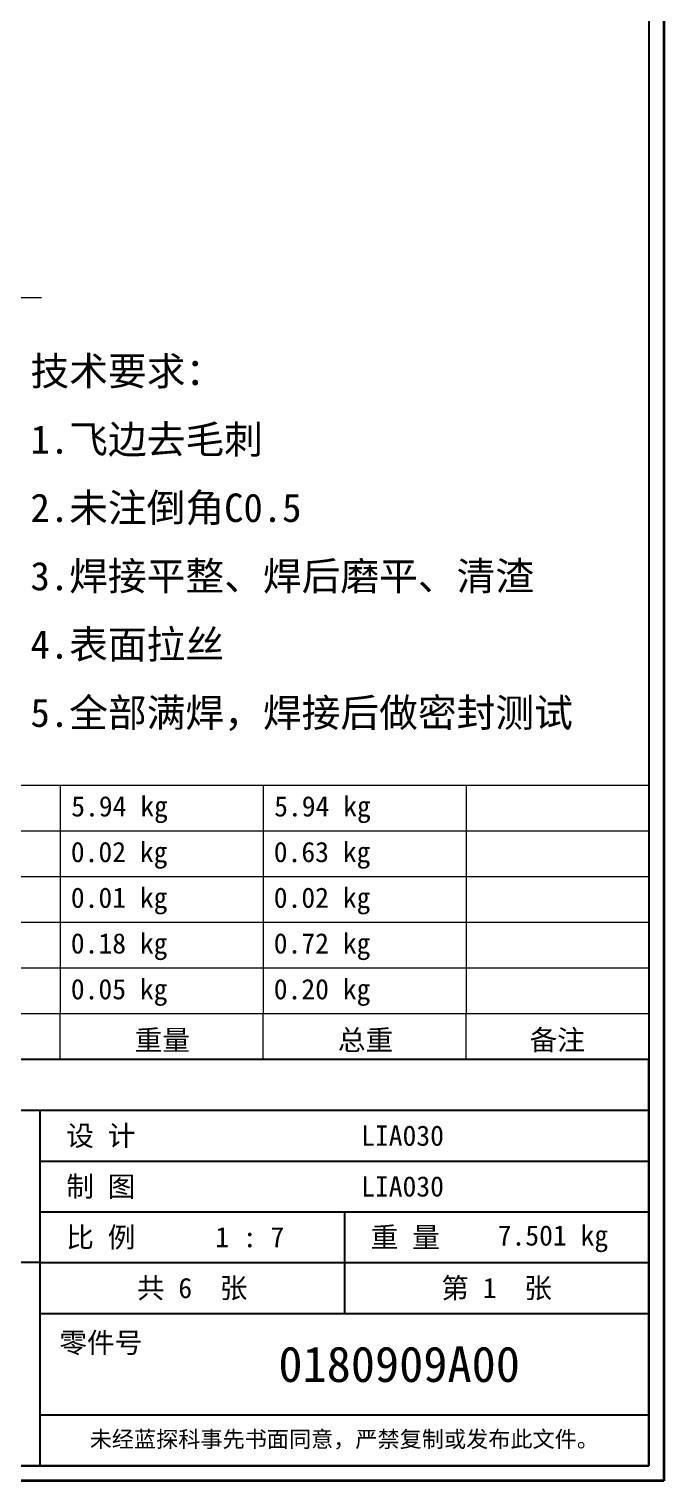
# Model space of a CAD drawing. Header units: millimetres. Extents: x 48 to 3316, y 44 to 2332.
# Drawn here: x 2815 to 3316, y 44 to 1188 of the extents above; entities that cross this region are included whole.
import ezdxf
from ezdxf.enums import TextEntityAlignment as Align

# ---------------------------------------------------------------- set-up
doc = ezdxf.new("R2010")
doc.units = ezdxf.units.MM
doc.header["$LTSCALE"] = 8
doc.linetypes.add('CHAIN', pattern=[0.3543, 0.2362, -0.0295, 0.0591, -0.0295])
for name, color, linetype, lineweight in [('1', 7, 'Continuous', 18), ('图框 (ISO)', 7, 'Continuous', 35), ('标题 (ISO)', 7, 'Continuous', 25)]:
    doc.layers.add(name, color=color, linetype=linetype, lineweight=lineweight)
doc.layers.add('中心线 (ISO)', color=1, linetype='CHAIN', lineweight=18, true_color=0xc2ff0000)
doc.layers.add('符号 (ISO)', color=7, linetype='Continuous', lineweight=18, true_color=0xc2008000)
doc.styles.add('文本样式164', font='SimSun.ttf')
doc.styles.add('文本样式165', font='SimSun.ttf')
doc.styles.add('文本样式74', font='SimSun.ttf')
doc.styles.add('注释文本 (ISO)', font='simfang.ttf')

# ---------------------------------------------------------------- blocks, each defined once
blk = doc.blocks.new('图框 最新国标')
at = {"layer": '图框 (ISO)'}
for p, q in [((414.5, 291.5), (414.5, 5.5)), ((414.5, 5.5), (6, 5.5))]:
    blk.add_line(p, q, dxfattribs=at)
at = {"layer": '图框 (ISO)', "color": 7, "linetype": 'Continuous', "lineweight": 25}
for p, q in [((413, 290), (413, 7)), ((413, 290), (413, 7)), ((413, 7), (6, 7)), ((413, 7), (18, 7))]:
    blk.add_line(p, q, dxfattribs=at)
at = {"layer": '图框 (ISO)', "style": '文本样式74'}
blk.add_attdef('零件代号_001', (44.43, 287.25), '', height=2.5, rotation=180, dxfattribs=at)
blk = doc.blocks.new('标题栏 最新国标')
at = {"layer": '标题 (ISO)'}
for p, q in [((381.98, -183.84), (196.98, -183.84)), ((381.98, -223.84), (381.98, -183.84)), ((383.48, -183.84), (383.48, -225.34)), ((196.98, -188.84), (381.98, -188.84)), ((321.98, -188.84), (321.98, -223.84)), ((321.98, -193.84), (381.98, -193.84)), ((321.98, -198.84), (381.98, -198.84)), ((351.98, -198.84), (351.98, -208.84)), ((321.98, -203.84), (232.98, -203.84)), ((321.98, -203.84), (381.98, -203.84)), ((321.98, -208.84), (381.98, -208.84)), ((321.98, -218.84), (381.98, -218.84)), ((196.98, -223.84), (381.98, -223.84)), ((383.48, -225.34), (196.98, -225.34))]:
    blk.add_line(p, q, dxfattribs=at)
at = {"layer": '1', "style": '文本样式164'}
for s, p in [('设 计', (327.98, -191.34)), ('制 图', (327.98, -196.34)), ('比 例', (327.98, -201.34)), ('重 量', (357.98, -201.34)), ('共 6  张', (336.98, -206.34)), ('第 1  张', (366.98, -206.34))]:
    blk.add_text(s, height=2, dxfattribs=at).set_placement(p, align=Align.MIDDLE_CENTER)
at = {"layer": '标题 (ISO)', "attachment_point": 5, "style": '注释文本 (ISO)'}
for s, insert, char_height in [('\\fFangSong|b0|i0;零件号', (327.98, -211.84), 2), ('\\fSimSun|b0|i0;{\\H1.6000;未经蓝探科事先书面同意，严禁复制或发布此文件。}', (351.98, -221.34), 1.6)]:
    blk.add_mtext(s, dxfattribs=dict(at, insert=insert, char_height=char_height))
at = {"layer": '标题 (ISO)', "style": '注释文本 (ISO)'}
blk.add_attdef('材料', text='', height=2, dxfattribs=at).set_placement((324.48, -186.34), align=Align.MIDDLE_CENTER)
at = {"layer": '标题 (ISO)'}
for tag, p, height, style in [('设计人_001', (353.63, -192.33), 2, '注释文本 (ISO)'), ('库存编号_001', (267.49, -198.15), 3.5, '文本样式165'), ('设计人_001', (353.63, -197.33), 2, '注释文本 (ISO)'), ('视图比例_001', (339.26, -202.33), 2, '注释文本 (ISO)'), ('质量\\P3;_001', (367.1, -202.16), 2, '注释文本 (ISO)'), ('零件代号_001', (345.48, -215.59), 3.5, '文本样式165')]:
    blk.add_attdef(tag, p, '', height=height, dxfattribs=dict(at, style=style))
blk = doc.blocks.new('明细栏')
at = {"layer": '符号 (ISO)'}
for p, q in [((413, 74.01), (270.2, 74.01)), ((270.2, 74.01), (270.2, 51.5)), ((278.2, 74.01), (278.2, 51.5)), ((303.6, 74.01), (303.6, 51.5)), ((329, 74.01), (329, 51.5)), ((337, 74.01), (337, 51.5)), ((355, 74.01), (355, 51.5)), ((375, 74.01), (375, 51.5)), ((395, 74.01), (395, 51.5)), ((413, 74.01), (413, 51.5)), ((413, 69.51), (270.2, 69.51)), ((413, 65.01), (270.2, 65.01)), ((413, 60.51), (270.2, 60.51)), ((413, 56), (270.2, 56)), ((413, 51.5), (270.2, 51.5)), ((270.2, 47), (270.2, 51.5)), ((278.2, 47), (278.2, 51.5)), ((303.6, 47), (303.6, 51.5)), ((329, 47), (329, 51.5)), ((337, 47), (337, 51.5)), ((355, 47), (355, 51.5)), ((375, 47), (375, 51.5)), ((395, 47), (395, 51.5)), ((413, 47), (413, 51.5)), ((413, 47), (270.2, 47))]:
    blk.add_line(p, q, dxfattribs=at)
at = {"layer": '符号 (ISO)', "char_height": 2, "attachment_point": 7, "style": '注释文本 (ISO)'}
for s, insert in [('5.94 kg', (356.08, 70.29)), ('5.94 kg', (376.08, 70.29)), ('2', (273.61, 70.75)), ('0180909A01', (279.24, 70.71)), ('真空连接管', (304.82, 70.21)), ('1', (332.61, 70.74)), ('SUS304', (338.03, 70.72)), ('5', (273.63, 66.23)), ('0120909A05', (279.24, 66.21)), ('真空接头', (304.82, 65.71)), ('30', (331.68, 66.22)), ('SUS304', (338.03, 66.22)), ('0.02 kg', (356.04, 65.79)), ('0.63 kg', (376.04, 65.79)), ('4', (273.55, 61.74)), ('0120909A04', (279.24, 61.71)), ('封盖', (304.74, 61.24)), ('2', (332.41, 61.74)), ('SUS304', (338.03, 61.72)), ('0.01 kg', (356.04, 61.29)), ('0.02 kg', (376.04, 61.29)), ('3', (273.63, 57.22)), ('0120909A03', (279.24, 57.21)), ('真空连接管', (304.82, 56.7)), ('4', (332.35, 57.24)), ('SUS304', (338.03, 57.22)), ('0.18 kg', (356.04, 56.79)), ('0.72 kg', (376.04, 56.79)), ('1', (273.81, 52.74)), ('0120909A01', (279.24, 52.71)), ('真空连接1', (304.82, 52.2)), ('4', (332.35, 52.74)), ('SUS304', (338.03, 52.72)), ('0.05 kg', (356.04, 52.28)), ('0.20 kg', (376.04, 52.28)), ('序号', (271.42, 47.7)), ('代号', (288.19, 47.72)), ('库存编号', (310.58, 47.65)), ('数量', (330.21, 47.71)), ('材料', (343.21, 47.67)), ('重量', (362.33, 47.77)), ('总重', (382.36, 47.74)), ('备注', (401.25, 47.72))]:
    blk.add_mtext(s, dxfattribs=dict(at, insert=insert))

msp = doc.modelspace()

# ---------------------------------------------------------------- linework, layer by layer
at = {"layer": '中心线 (ISO)', "ltscale": 23.990969}
msp.add_line((2825.267, 976.112), (305.267, 976.112), dxfattribs=at)

# ---------------------------------------------------------------- block references
at = {"xscale": 8, "yscale": 8, "zscale": 8}
msp.add_blockref('图框 最新国标', (0, 0), dxfattribs=at)
ref = msp.add_blockref('标题栏 最新国标', (248.14, 1846.754), dxfattribs=dict(xscale=8, yscale=8, zscale=8))
ref.add_attrib('零件代号_001', '0180909A00', (3011.966, 122), dxfattribs={"layer": '标题 (ISO)', "height": 28, "style": '文本样式165'})
ref.add_attrib('质量\\P3;_001', '7.501 kg', (3184.914, 229.463), dxfattribs={"layer": '标题 (ISO)', "height": 16, "style": '注释文本 (ISO)'})
ref.add_attrib('视图比例_001', '1 : 7', (2962.194, 228.137), dxfattribs={"layer": '标题 (ISO)', "height": 16, "style": '注释文本 (ISO)'})
ref.add_attrib('设计人_001', 'LIA030', (3077.211, 308.091), dxfattribs={"layer": '标题 (ISO)', "height": 16, "style": '注释文本 (ISO)'})
ref.add_attrib('设计人_001', 'LIA030', (3077.211, 268.091), dxfattribs={"layer": '标题 (ISO)', "height": 16, "style": '注释文本 (ISO)'})
at = {"layer": '符号 (ISO)', "xscale": 8, "yscale": 8, "zscale": 8}
msp.add_blockref('明细栏', (0, 0), dxfattribs=at)

# ---------------------------------------------------------------- texts
at = {"layer": '符号 (ISO)', "insert": (2816.513, 782.266), "char_height": 22.4, "width": 469.48303, "attachment_point": 4, "line_spacing_factor": 1.441304, "style": '注释文本 (ISO)'}
msp.add_mtext('\\fFangSong|b0|i0;{\\H22.4000;技术要求：\\P}\\fFangSong|b0|i0;{\\H22.4000;1.飞边去毛刺\\P}\\fFangSong|b0|i0;{\\H22.4000;2.未注倒角C0.5\\P}\\fFangSong|b0|i0;{\\H22.4000;3.焊接平整、焊后磨平、清渣\\P}\\fFangSong|b0|i0;{\\H22.4000;4.表面拉丝\\P}\\fFangSong|b0|i0;{\\H22.4000;5.全部满焊，焊接后做密封测试}', dxfattribs=at)

doc.saveas('drawing.dxf')
